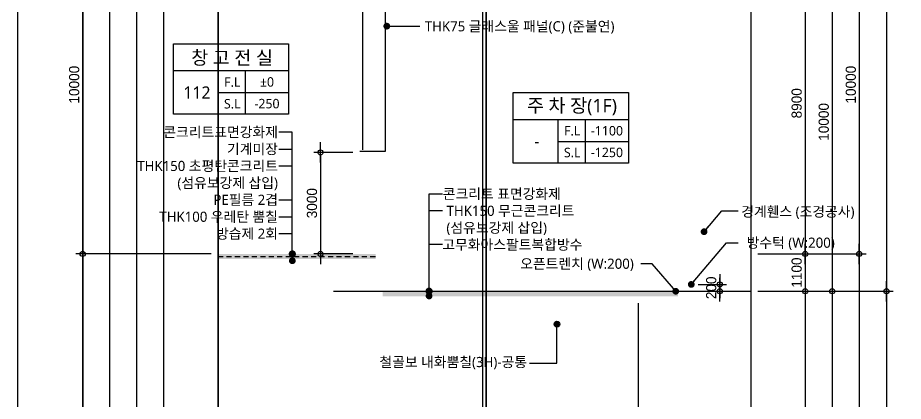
# Model space of a CAD drawing. Header units: millimetres. Extents: x 43197023 to 43466355, y 1341521 to 1420690.
# Drawn here: x 43369823 to 43395993, y 1370590 to 1381917 of the extents above; entities that cross this region are included whole.
import ezdxf
from ezdxf.enums import TextEntityAlignment as Align

# ---------------------------------------------------------------- set-up
doc = ezdxf.new("R2010")
doc.units = ezdxf.units.MM
doc.header["$LTSCALE"] = 1000
doc.header["$MEASUREMENT"] = 0
doc.header["$PDSIZE"] = -10
doc.linetypes.add('HID', pattern=[2.5, 1.5, -1])
doc.layers.get('0').update_dxf_attribs({"linetype": 'CONTINUOUS'})
doc.layers.get('Defpoints').update_dxf_attribs({"color": 171, "linetype": 'CONTINUOUS'})
for name, color, linetype in [('cen', 1, 'CONTINUOUS'), ('HAT', 253, 'CONTINUOUS'), ('INS', 9, 'BATTING'), ('LED', 7, 'CONTINUOUS'), ('NDIM', 7, 'CONTINUOUS'), ('SYM', 7, 'CONTINUOUS'), ('TEXT(MIN)', 7, 'CONTINUOUS'), ('TEXT(실명)', 3, 'CONTINUOUS'), ('TEXT-기입', 6, 'CONTINUOUS'), ('TITLE', 7, 'CONTINUOUS'), ('wire-meshes', 1, 'CONTINUOUS')]:
    doc.layers.add(name, color=color, linetype=linetype)
doc.styles.add('CGS', font='cgse', dxfattribs={"bigfont": 'cgs'})
doc.styles.add('나눔바른고딕', font='NanumBarunGothic.ttf')
doc.linetypes.add('BATTING', pattern='A,0.0001,-0.1,[134,ltypeshp.shx,S=0.1,R=0,X=-0.1,Y=0],-0.2,[134,ltypeshp.shx,S=0.1,R=180,X=0.1,Y=0],-0.1', length=0.4001)
doc.dimstyles.new('NDIM 1200', dxfattribs={"dimscale": 500, "dimtxt": 3, "dimasz": 1, "dimexe": 2, "dimexo": 2, "dimgap": 1, "dimtad": 1, "dimdec": 0, "dimdsep": 46, "dimtxsty": 'CGS', "dimblk": 'DOT0', "dimcen": 1, "dimdle": 8, "dimclrd": 2, "dimclre": 2, "dimclrt": 2, "dimadec": 0, "dimazin": 0, "dimtfac": 1, "dimtdec": 0, "dimtix": 1, "dimtmove": 2, "dimatfit": 3, "dimldrblk": 'DOT0', "dimfxl": 1, "dimtolj": 1, "dimtzin": 0, "dimlwd": -1, "dimlwe": -1, "dimarcsym": 0})

# ---------------------------------------------------------------- blocks, each defined once
blk = doc.blocks.new('DOT0')
blk.add_line((-3, 0), (3, 0))
at = {"color": 6}
blk.add_circle((0, 0), 0.75, dxfattribs=at)
blk = doc.blocks.new('*D148')
at = {"layer": 'Defpoints', "color": 0, "ltscale": 0.4, "transparency": 16777216}
for p in [(43375743, 1384940), (43371743, 1374940), (43375743, 1374940)]:
    blk.add_point(p, dxfattribs=at)
at = {"layer": 'NDIM', "ltscale": 0.4, "transparency": 16777216}
for p, q in [((43375543, 1384940), (43371543, 1384940)), ((43371743, 1384840), (43371743, 1375040)), ((43375543, 1374940), (43371543, 1374940))]:
    blk.add_line(p, q, dxfattribs=at)
at = {"layer": 'NDIM', "ltscale": 0.4, "transparency": 16777216, "xscale": 100, "yscale": 100, "zscale": 100}
for p, rotation in [((43371743, 1384940), 90), ((43371743, 1374940), 270)]:
    blk.add_blockref('DOT0', p, dxfattribs=dict(at, rotation=rotation))
at = {"layer": 'NDIM', "ltscale": 0.4, "transparency": 16777216, "insert": (43371493, 1379940), "char_height": 300, "attachment_point": 5, "rotation": 90, "style": 'CGS'}
blk.add_mtext('\\A1;10000', dxfattribs=at)
blk = doc.blocks.new('*D160')
at = {"layer": 'Defpoints', "color": 0, "ltscale": 0.4, "transparency": 16777216}
for p in [(43391493, 1416440), (43391493, 1373840), (43395493, 1373840)]:
    blk.add_point(p, dxfattribs=at)
at = {"layer": 'NDIM', "ltscale": 0.4, "transparency": 16777216}
for p, q in [((43391693, 1416440), (43395693, 1416440)), ((43395493, 1416340), (43395493, 1373940)), ((43391693, 1373840), (43395693, 1373840))]:
    blk.add_line(p, q, dxfattribs=at)
at = {"layer": 'NDIM', "ltscale": 0.4, "transparency": 16777216, "xscale": 100, "yscale": 100, "zscale": 100}
for p, rotation in [((43395493, 1416440), 90), ((43395493, 1373840), 270)]:
    blk.add_blockref('DOT0', p, dxfattribs=dict(at, rotation=rotation))
at = {"layer": 'NDIM', "ltscale": 0.4, "transparency": 16777216, "insert": (43395243, 1395140), "char_height": 300, "attachment_point": 5, "rotation": 90, "style": 'CGS'}
blk.add_mtext('\\A1;52600', dxfattribs=at)
blk = doc.blocks.new('*D161')
at = {"layer": 'Defpoints', "color": 0, "ltscale": 0.4, "transparency": 16777216}
for p in [(43391493, 1374940), (43391493, 1363440), (43394693, 1363440)]:
    blk.add_point(p, dxfattribs=at)
at = {"layer": 'NDIM', "ltscale": 0.4, "transparency": 16777216}
for p, q in [((43391693, 1374940), (43394893, 1374940)), ((43394693, 1374840), (43394693, 1363540)), ((43391693, 1363440), (43394893, 1363440))]:
    blk.add_line(p, q, dxfattribs=at)
at = {"layer": 'NDIM', "ltscale": 0.4, "transparency": 16777216, "xscale": 100, "yscale": 100, "zscale": 100}
for p, rotation in [((43394693, 1374940), 90), ((43394693, 1363440), 270)]:
    blk.add_blockref('DOT0', p, dxfattribs=dict(at, rotation=rotation))
at = {"layer": 'NDIM', "ltscale": 0.4, "transparency": 16777216, "insert": (43394443, 1369190), "char_height": 300, "attachment_point": 5, "rotation": 90, "style": 'CGS'}
blk.add_mtext('\\A1;11500', dxfattribs=at)
blk = doc.blocks.new('*D162')
at = {"layer": 'Defpoints', "color": 0, "ltscale": 0.4, "transparency": 16777216}
for p in [(43391493, 1384940), (43391493, 1374940), (43394693, 1374940)]:
    blk.add_point(p, dxfattribs=at)
at = {"layer": 'NDIM', "ltscale": 0.4, "transparency": 16777216}
for p, q in [((43391693, 1384940), (43394893, 1384940)), ((43394693, 1384840), (43394693, 1375040)), ((43391693, 1374940), (43394893, 1374940))]:
    blk.add_line(p, q, dxfattribs=at)
at = {"layer": 'NDIM', "ltscale": 0.4, "transparency": 16777216, "xscale": 100, "yscale": 100, "zscale": 100}
for p, rotation in [((43394693, 1384940), 90), ((43394693, 1374940), 270)]:
    blk.add_blockref('DOT0', p, dxfattribs=dict(at, rotation=rotation))
at = {"layer": 'NDIM', "ltscale": 0.4, "transparency": 16777216, "insert": (43394443, 1379940), "char_height": 300, "attachment_point": 5, "rotation": 90, "style": 'CGS'}
blk.add_mtext('\\A1;10000', dxfattribs=at)
blk = doc.blocks.new('*D167')
at = {"layer": 'Defpoints', "color": 0, "ltscale": 0.4, "transparency": 16777216}
for p in [(43391493, 1373840), (43391493, 1363440), (43395493, 1363440)]:
    blk.add_point(p, dxfattribs=at)
at = {"layer": 'NDIM', "ltscale": 0.4, "transparency": 16777216}
for p, q in [((43391693, 1373840), (43395693, 1373840)), ((43395493, 1373740), (43395493, 1363540)), ((43391693, 1363440), (43395693, 1363440))]:
    blk.add_line(p, q, dxfattribs=at)
at = {"layer": 'NDIM', "ltscale": 0.4, "transparency": 16777216, "xscale": 100, "yscale": 100, "zscale": 100}
for p, rotation in [((43395493, 1373840), 90), ((43395493, 1363440), 270)]:
    blk.add_blockref('DOT0', p, dxfattribs=dict(at, rotation=rotation))
at = {"layer": 'NDIM', "ltscale": 0.4, "transparency": 16777216, "insert": (43395243, 1368640), "char_height": 300, "attachment_point": 5, "rotation": 90, "style": 'CGS'}
blk.add_mtext('\\A1;10400', dxfattribs=at)
blk = doc.blocks.new('*D168')
at = {"layer": 'Defpoints', "color": 0, "ltscale": 0.4, "transparency": 16777216}
for p in [(43391493, 1383840), (43391493, 1373840), (43393893, 1373840)]:
    blk.add_point(p, dxfattribs=at)
at = {"layer": 'NDIM', "ltscale": 0.4, "transparency": 16777216}
for p, q in [((43391693, 1383840), (43394093, 1383840)), ((43393893, 1383740), (43393893, 1373940)), ((43391693, 1373840), (43394093, 1373840))]:
    blk.add_line(p, q, dxfattribs=at)
at = {"layer": 'NDIM', "ltscale": 0.4, "transparency": 16777216, "xscale": 100, "yscale": 100, "zscale": 100}
for p, rotation in [((43393893, 1383840), 90), ((43393893, 1373840), 270)]:
    blk.add_blockref('DOT0', p, dxfattribs=dict(at, rotation=rotation))
at = {"layer": 'NDIM', "ltscale": 0.4, "transparency": 16777216, "insert": (43393643, 1378840), "char_height": 300, "attachment_point": 5, "rotation": 90, "style": 'CGS'}
blk.add_mtext('\\A1;10000', dxfattribs=at)
blk = doc.blocks.new('*D172')
at = {"layer": 'Defpoints', "color": 0, "ltscale": 0.4, "transparency": 16777216}
for p in [(43391493, 1374940), (43391493, 1373840), (43393093, 1373840)]:
    blk.add_point(p, dxfattribs=at)
at = {"layer": 'NDIM', "ltscale": 0.4, "transparency": 16777216}
for p, q in [((43391693, 1374940), (43393293, 1374940)), ((43393093, 1374840), (43393093, 1373940)), ((43391693, 1373840), (43393293, 1373840))]:
    blk.add_line(p, q, dxfattribs=at)
at = {"layer": 'NDIM', "ltscale": 0.4, "transparency": 16777216, "xscale": 100, "yscale": 100, "zscale": 100}
for p, rotation in [((43393093, 1374940), 90), ((43393093, 1373840), 270)]:
    blk.add_blockref('DOT0', p, dxfattribs=dict(at, rotation=rotation))
at = {"layer": 'NDIM', "ltscale": 0.4, "transparency": 16777216, "insert": (43392843, 1374390), "char_height": 300, "attachment_point": 5, "rotation": 90, "style": 'CGS'}
blk.add_mtext('\\A1;1100', dxfattribs=at)
blk = doc.blocks.new('*D174')
at = {"layer": 'Defpoints', "color": 0, "ltscale": 0.4, "transparency": 16777216}
for p in [(43391493, 1383840), (43391493, 1374940), (43393093, 1374940)]:
    blk.add_point(p, dxfattribs=at)
at = {"layer": 'NDIM', "ltscale": 0.4, "transparency": 16777216}
for p, q in [((43391693, 1383840), (43393293, 1383840)), ((43393093, 1383740), (43393093, 1375040)), ((43391693, 1374940), (43393293, 1374940))]:
    blk.add_line(p, q, dxfattribs=at)
at = {"layer": 'NDIM', "ltscale": 0.4, "transparency": 16777216, "xscale": 100, "yscale": 100, "zscale": 100}
for p, rotation in [((43393093, 1383840), 90), ((43393093, 1374940), 270)]:
    blk.add_blockref('DOT0', p, dxfattribs=dict(at, rotation=rotation))
at = {"layer": 'NDIM', "ltscale": 0.4, "transparency": 16777216, "insert": (43392843, 1379390), "char_height": 300, "attachment_point": 5, "rotation": 90, "style": 'CGS'}
blk.add_mtext('\\A1;8900', dxfattribs=at)
blk = doc.blocks.new('*D189')
at = {"layer": 'Defpoints', "color": 0, "ltscale": 0.4, "transparency": 16777216}
for p in [(43389728, 1374040), (43389728, 1373840), (43390568, 1373840)]:
    blk.add_point(p, dxfattribs=at)
at = {"layer": 'NDIM', "ltscale": 0.4, "transparency": 16777216}
for p, q in [((43390568, 1374140), (43390568, 1374240)), ((43389928, 1374040), (43390768, 1374040)), ((43390568, 1374040), (43390568, 1373840)), ((43389928, 1373840), (43390768, 1373840)), ((43390568, 1373740), (43390568, 1373640))]:
    blk.add_line(p, q, dxfattribs=at)
at = {"layer": 'NDIM', "ltscale": 0.4, "transparency": 16777216, "xscale": 100, "yscale": 100, "zscale": 100}
for p, rotation in [((43390568, 1374040), 270), ((43390568, 1373840), 90)]:
    blk.add_blockref('DOT0', p, dxfattribs=dict(at, rotation=rotation))
at = {"layer": 'NDIM', "ltscale": 0.4, "transparency": 16777216, "insert": (43390318, 1373940), "char_height": 300, "attachment_point": 5, "rotation": 90, "style": 'CGS'}
blk.add_mtext('\\A1;200', dxfattribs=at)
blk = doc.blocks.new('*D193')
at = {"layer": 'Defpoints', "color": 0, "ltscale": 0.4, "transparency": 16777216}
for p in [(43379930, 1377940), (43378770, 1374940), (43379930, 1374940)]:
    blk.add_point(p, dxfattribs=at)
at = {"layer": 'NDIM', "ltscale": 0.4, "transparency": 16777216}
for p, q in [((43379730, 1377940), (43378570, 1377940)), ((43378770, 1377840), (43378770, 1375040)), ((43379730, 1374940), (43378570, 1374940))]:
    blk.add_line(p, q, dxfattribs=at)
at = {"layer": 'NDIM', "ltscale": 0.4, "transparency": 16777216, "xscale": 100, "yscale": 100, "zscale": 100}
for p, rotation in [((43378770, 1377940), 90), ((43378770, 1374940), 270)]:
    blk.add_blockref('DOT0', p, dxfattribs=dict(at, rotation=rotation))
at = {"layer": 'NDIM', "ltscale": 0.4, "transparency": 16777216, "insert": (43378520, 1376440), "char_height": 300, "attachment_point": 5, "rotation": 90, "style": 'CGS'}
blk.add_mtext('\\A1;3000', dxfattribs=at)
blk = doc.blocks.new('A$C51E23882')
at = {"layer": 'TITLE'}
blk.add_lwpolyline([(8500, 0), (0, 0), (0, 5200), (8500, 5200)], close=True, dxfattribs=at)
for points in [[(8500, 3200), (0, 3200)], [(3300, 3200), (3300, 0)], [(5300, 3200), (5300, 0)], [(3300, 1600), (8500, 1600)]]:
    blk.add_lwpolyline(points, dxfattribs=at)
at = {"layer": 'TITLE', "style": '나눔바른고딕'}
for s, p in [('F.L', (4352, 2378)), ('S.L', (4352, 778))]:
    blk.add_text(s, height=700, dxfattribs=at).set_placement(p, align=Align.MIDDLE)
blk = doc.blocks.new('*D270')
at = {"layer": 'Defpoints', "color": 0, "ltscale": 0.4, "transparency": 16777216}
for p in [(43375743, 1374940), (43371743, 1363440), (43375743, 1363440)]:
    blk.add_point(p, dxfattribs=at)
at = {"layer": 'NDIM', "ltscale": 0.4, "transparency": 16777216}
for p, q in [((43375543, 1374940), (43371543, 1374940)), ((43371743, 1374840), (43371743, 1363540)), ((43375543, 1363440), (43371543, 1363440))]:
    blk.add_line(p, q, dxfattribs=at)
at = {"layer": 'NDIM', "ltscale": 0.4, "transparency": 16777216, "xscale": 100, "yscale": 100, "zscale": 100}
for p, rotation in [((43371743, 1374940), 90), ((43371743, 1363440), 270)]:
    blk.add_blockref('DOT0', p, dxfattribs=dict(at, rotation=rotation))
at = {"layer": 'NDIM', "ltscale": 0.4, "transparency": 16777216, "insert": (43371493, 1369190), "char_height": 300, "attachment_point": 5, "rotation": 90, "style": 'CGS'}
blk.add_mtext('\\A1;11500', dxfattribs=at)

msp = doc.modelspace()

# ---------------------------------------------------------------- hatches: boundary and pattern name
at = {"ltscale": 10000}
h = msp.add_hatch(color=256, dxfattribs=at)
h.dxf.hatch_style = 1
edge = h.paths.add_edge_path()
edge.add_arc((43385757.9, 1372869.2), 83.3, -180, 180)
at = {"layer": 'HAT'}
h = msp.add_hatch(dxfattribs=at)
h.set_pattern_fill('AR-CONC', color=256)
h.set_pattern_definition([(50, (40992540.82, 2046846.14), (182.184669, -15.9390855), [19.05, -209.55]), (355, (40992540.82, 2046846.14), (-35.243421, 191.056845), [15.24, -167.640584]), (100.451445, (40992556, 2046844.81), (146.941247, 175.117752), [16.190009, -178.090245]), (46.1842, (40992540.82, 2046896.94), (271.07904, -42.042328), [28.575, -314.325]), (96.635558, (40992563.4, 2046893.43), (237.404134, 247.426125), [24.285023, -267.135608]), (351.184151, (40992540.82, 2046896.94), (237.404134, 247.426125), [22.859967, -251.459732]), (21, (40992566.22, 2046884.24), (151.614391, -102.265198), [19.05, -209.55]), (326, (40992566.22, 2046884.24), (61.802028, 184.187966), [15.24, -167.64]), (71.451445, (40992578.85, 2046875.72), (213.416419, 81.922769), [16.190009, -178.089938]), (37.5, (40992540.82, 2046846.14), (3.0886033, 84.5550389), [0, -165.608, 0, -170.18, 0, -168.275]), (7.5, (40992540.82, 2046846.14), (66.8196625, 100.1805748), [0, -97.028, 0, -161.798, 0, -64.135]), (327.5, (40992484.18, 2046846.14), (135.5905952, -5.728744), [0, -63.5, 0, -198.12, 0, -262.89]), (317.5, (40992458.78, 2046846.14), (148.1291814, 25.426491), [0, -82.55, 0, -131.572, 0, -186.69])])
h.paths.add_polyline_path([(43375742.9, 1374940.2), (43375742.9, 1374790.2), (43380405.3, 1374790.2), (43380405.3, 1374940.2)])
h = msp.add_hatch(dxfattribs=at)
h.set_pattern_fill('AR-CONC', color=256)
h.set_pattern_definition([(50, (41001603.34, 2045746.14), (182.184669, -15.9390855), [19.05, -209.55]), (355, (41001603.34, 2045746.14), (-35.243421, 191.056845), [15.24, -167.640584]), (100.451445, (41001618.53, 2045744.81), (146.941247, 175.117752), [16.190009, -178.090245]), (46.1842, (41001603.34, 2045796.94), (271.07904, -42.042328), [28.575, -314.325]), (96.635558, (41001625.93, 2045793.43), (237.404134, 247.426125), [24.285023, -267.135608]), (351.184151, (41001603.34, 2045796.94), (237.404134, 247.426125), [22.859967, -251.459732]), (21, (41001628.74, 2045784.24), (151.614391, -102.265198), [19.05, -209.55]), (326, (41001628.74, 2045784.24), (61.802028, 184.187966), [15.24, -167.64]), (71.451445, (41001641.38, 2045775.72), (213.416419, 81.922769), [16.190009, -178.089938]), (37.5, (41001603.344, 2045746.14), (3.0886033, 84.5550389), [0, -165.608, 0, -170.18, 0, -168.275]), (7.5, (41001603.34, 2045746.14), (66.8196625, 100.1805748), [0, -97.028, 0, -161.798, 0, -64.135]), (327.5, (41001546.7, 2045746.14), (135.5905952, -5.728744), [0, -63.5, 0, -198.12, 0, -262.89]), (317.5, (41001521.3, 2045746.14), (148.1291814, 25.426491), [0, -82.55, 0, -131.572, 0, -186.69])])
h.paths.add_polyline_path([(43380605.4, 1373840.2), (43389337.9, 1373840.2), (43389337.9, 1373690.2), (43380605.4, 1373690.2)])
at = {"layer": 'LED'}
h = msp.add_hatch(color=256, dxfattribs=at)
h.dxf.hatch_style = 1
edge = h.paths.add_edge_path()
edge.add_arc((43377938.3, 1374940.2), 108, 0, 360)
h = msp.add_hatch(color=256, dxfattribs=at)
h.dxf.hatch_style = 1
edge = h.paths.add_edge_path()
edge.add_arc((43381980.2, 1373840.2), 108, 0, 360)

# ---------------------------------------------------------------- linework, layer by layer
at = {"layer": 'cen', "ltscale": 10000}
msp.add_line((43379155.4, 1373840.2), (43391492.9, 1373840.2), dxfattribs=at)
at = {"layer": 'Defpoints', "ltscale": 10000}
for points in [[(43425223.4, 1349690.2), (43369823.4, 1349690.2), (43369823.4, 1420690.2), (43425223.4, 1420690.2)], [(43395492.9, 1352890.2), (43371742.9, 1352890.2), (43371742.9, 1420690.2), (43395492.9, 1420690.2)], [(43394692.9, 1353690.2), (43372542.9, 1353690.2), (43372542.9, 1419890.2), (43394692.9, 1419890.2)], [(43393892.9, 1354490.2), (43373342.9, 1354490.2), (43373342.9, 1419090.2), (43393892.9, 1419090.2)], [(43393092.9, 1355290.2), (43374142.9, 1355290.2), (43374142.9, 1418290.2), (43393092.9, 1418290.2)], [(43375742.9, 1356890.2), (43383567.9, 1356890.2), (43383567.9, 1416690.2), (43375742.9, 1416690.2)], [(43383667.9, 1356890.2), (43391492.9, 1356890.2), (43391492.9, 1416690.2), (43383667.9, 1416690.2)]]:
    msp.add_lwpolyline(points, close=True, dxfattribs=at)
at = {"layer": 'INS', "ltscale": 0.09}
msp.add_line((43380017.9, 1378015.2, 1), (43380017.9, 1384490.2, 1), dxfattribs=at)
at = {"layer": 'INS', "ltscale": 0.12}
msp.add_line((43388167.9, 1363440.2), (43388167.9, 1373490.2), dxfattribs=at)
at = {"layer": 'INS', "ltscale": 0.09}
msp.add_lwpolyline([(43379930.4, 1377977.7), (43380692.9, 1377977.7), (43380692.9, 1383490.2)], dxfattribs=at)
at = {"layer": 'LED', "ltscale": 10000}
for p, q in [((43385757.9, 1371720.5), (43385757.9, 1372869.2)), ((43384947.7, 1371720.5, 0), (43385757.9, 1371720.5))]:
    msp.add_line(p, q, dxfattribs=at)
msp.add_circle((43385757.9, 1372869.2), 83.3, dxfattribs=at)
at = {"layer": 'SYM', "color": 8}
for points in [[(43375742.9, 1356790.2), (43375742.9, 1386740.2), (43375642.9, 1386790.2), (43375842.9, 1386790.2), (43375742.9, 1386840.2), (43375742.9, 1416790.2)], [(43383567.9, 1356790.2), (43383567.9, 1386740.2), (43383467.9, 1386790.2), (43383667.9, 1386790.2), (43383567.9, 1386840.2), (43383567.9, 1416790.2)], [(43383667.9, 1356790.2), (43383667.9, 1386740.2), (43383567.9, 1386790.2), (43383767.9, 1386790.2), (43383667.9, 1386840.2), (43383667.9, 1416790.2)]]:
    msp.add_lwpolyline(points, dxfattribs=at)
at = {"layer": 'TEXT(MIN)', "ltscale": 10000}
for p, q in [((43377538.3, 1378040.2), (43377938.3, 1378040.2)), ((43377538.3, 1377540.2), (43377938.3, 1377540.2)), ((43377538.3, 1376540.2), (43377938.3, 1376540.2)), ((43377538.3, 1376040.2), (43377938.3, 1376040.2)), ((43382380.2, 1376215.5), (43381980.2, 1376215.5)), ((43377538.3, 1375540.2), (43377938.3, 1375540.2)), ((43382380.2, 1375215.5), (43381980.2, 1375215.5))]:
    msp.add_line(p, q, dxfattribs=at)
at = {"layer": 'wire-meshes', "linetype": 'HID', "ltscale": 0.1}
msp.add_line((43375743.1, 1374865.2), (43380405.4, 1374865.2), dxfattribs=at)

# ---------------------------------------------------------------- block references
at = {"xscale": 0.4, "yscale": 0.4, "zscale": 0.4}
for p in [(43374422.9, 1379065.2), (43384467.9, 1377625.2)]:
    msp.add_blockref('A$C51E23882', p, dxfattribs=at)

# ---------------------------------------------------------------- texts
at = {"layer": 'TEXT(MIN)', "style": '나눔바른고딕'}
msp.add_text('THK75 글래스울 패널(C) (준불연)', height=300, dxfattribs=at).set_placement((43381853.2, 1381663.8), align=Align.MIDDLE_LEFT)
for s, p in [('콘크리트표면강화제', (43377513.6, 1378540.2)), ('기계미장', (43377513.6, 1378040.2)), ('THK150 초평탄콘크리트', (43377513.6, 1377540.2)), ('(섬유보강제 삽입)', (43377513.6, 1377040.2)), ('콘크리트 표면강화제', (43385873.7, 1376715.5)), ('PE필름 2겹', (43377513.6, 1376540.2)), ('THK150 무근콘크리트', (43386276.1, 1376215.5)), ('경계휀스 (조경공사)', (43394551.2, 1376190.6, -2)), ('THK100 우레탄 뿜칠', (43377513.6, 1376040.2)), ('(섬유보강제 삽입)', (43385463.5, 1375715.5)), ('방습제 2회', (43377513.6, 1375540.2)), ('고무화아스팔트복합방수', (43386510.6, 1375215.5)), ('방수턱 (W:200)', (43393967.7, 1375273.5, -1)), ('오픈트렌치 (W:200)', (43388028.9, 1374652.9, -1)), ('철골보 내화뿜칠(3H)-공통', (43384874.6, 1371749.8, 0))]:
    msp.add_text(s, height=300, dxfattribs=at).set_placement(p, align=Align.MIDDLE_RIGHT)
at = {"layer": 'TEXT(실명)', "style": '나눔바른고딕'}
for s, p in [('창 고 전 실', (43376158, 1380742.8)), ('주 차 장(1F)', (43386203, 1379302.8))]:
    msp.add_text(s, height=400, dxfattribs=at).set_placement(p, align=Align.MIDDLE)
at = {"layer": 'TEXT-기입', "style": '나눔바른고딕'}
for s, height, p in [('±0', 280, (43377189.3, 1380020.3)), ('112', 360, (43375119.4, 1379710.5)), ('-250', 280, (43377189.3, 1379380.3)), ('-1100', 280, (43387234.3, 1378580.3)), ('-', 360, (43385164.4, 1378270.5)), ('-1250', 280, (43387234.3, 1377940.3))]:
    msp.add_text(s, height=height, dxfattribs=at).set_placement(p, align=Align.MIDDLE)

# ---------------------------------------------------------------- dimensions: what is measured, and where the dimension line sits
at = {"layer": 'NDIM', "ltscale": 0.4}
dim = msp.add_linear_dim(base=(43395492.9, 1373840.2), p1=(43391492.9, 1416440.2), p2=(43391492.9, 1373840.2), angle=270, text='52600', dimstyle='NDIM 1200', override={"dimscale": 100, "dimclrd": 256, "dimclre": 256, "dimclrt": 256}, dxfattribs=at)
dim.commit()
dim.dimension.update_dxf_attribs({"geometry": '*D160', "text_midpoint": (43395242.9, 1395140.2)})
for base, p1, p2, angle, picture, middle in [((43371742.9, 1374940.2), (43375742.9, 1384940.2), (43375742.9, 1374940.2), 270, '*D148', (43371492.9, 1379940.2)), ((43394692.9, 1374940.2), (43391492.9, 1384940.2), (43391492.9, 1374940.2), 270, '*D162', (43394442.9, 1379940.2)), ((43393892.9, 1373840.2), (43391492.9, 1383840.2), (43391492.9, 1373840.2), 270, '*D168', (43393642.9, 1378840.2)), ((43393092.9, 1374940.2), (43391492.9, 1383840.2), (43391492.9, 1374940.2), 90, '*D174', (43392842.9, 1379390.2)), ((43378770.4, 1374940.2, 1), (43379930.4, 1377940.2, 1), (43379930.4, 1374940.2, 1), 90, '*D193', (43378520.4, 1376440.2, 1)), ((43371742.9, 1363440.2), (43375742.9, 1374940.2), (43375742.9, 1363440.2), 270, '*D270', (43371492.9, 1369190.2)), ((43394692.9, 1363440.2), (43391492.9, 1374940.2), (43391492.9, 1363440.2), 270, '*D161', (43394442.9, 1369190.2)), ((43393092.9, 1373840.2), (43391492.9, 1374940.2), (43391492.9, 1373840.2), 90, '*D172', (43392842.9, 1374390.2)), ((43390567.8, 1373840.2, -1), (43389727.9, 1374040.2, -1), (43389727.9, 1373840.2, -1), 90, '*D189', (43390317.8, 1373940.2, -1)), ((43395492.9, 1363440.2), (43391492.9, 1373840.2), (43391492.9, 1363440.2), 270, '*D167', (43395242.9, 1368640.2))]:
    dim = msp.add_linear_dim(base=base, p1=p1, p2=p2, angle=angle, dimstyle='NDIM 1200', override={"dimscale": 100, "dimclrd": 256, "dimclre": 256, "dimclrt": 256}, dxfattribs=at)
    dim.commit()
    dim.dimension.update_dxf_attribs({"geometry": picture, "text_midpoint": middle})

# ---------------------------------------------------------------- leaders
at = {"layer": 'LED', "ltscale": 10000}
for points in [[(43380730.4, 1381668.3), (43381308.2, 1381668.3), (43381708.2, 1381668.3)], [(43377938.3, 1374740.2), (43377938.3, 1378540.2), (43377538.3, 1378540.2)], [(43381980.2, 1373700.2), (43381980.2, 1376715.5), (43382380.2, 1376715.5)], [(43390106, 1375597.9, -2), (43390628.7, 1376210.6, -2), (43391111.9, 1376210.6, -2)], [(43389727.9, 1374040.2, -1), (43390773.3, 1375265.5, -1), (43391111.9, 1375265.5, -1)], [(43389267.9, 1373840.2, -1), (43388574.5, 1374652.9, -1), (43388236.2, 1374652.9, -1)]]:
    msp.add_leader(points, dimstyle='NDIM 1200', override={"dimscale": 200, "dimtad": 0, "dimclrd": 256, "dimldrblk": 'Dot'}, dxfattribs=at)

doc.saveas('drawing.dxf')
